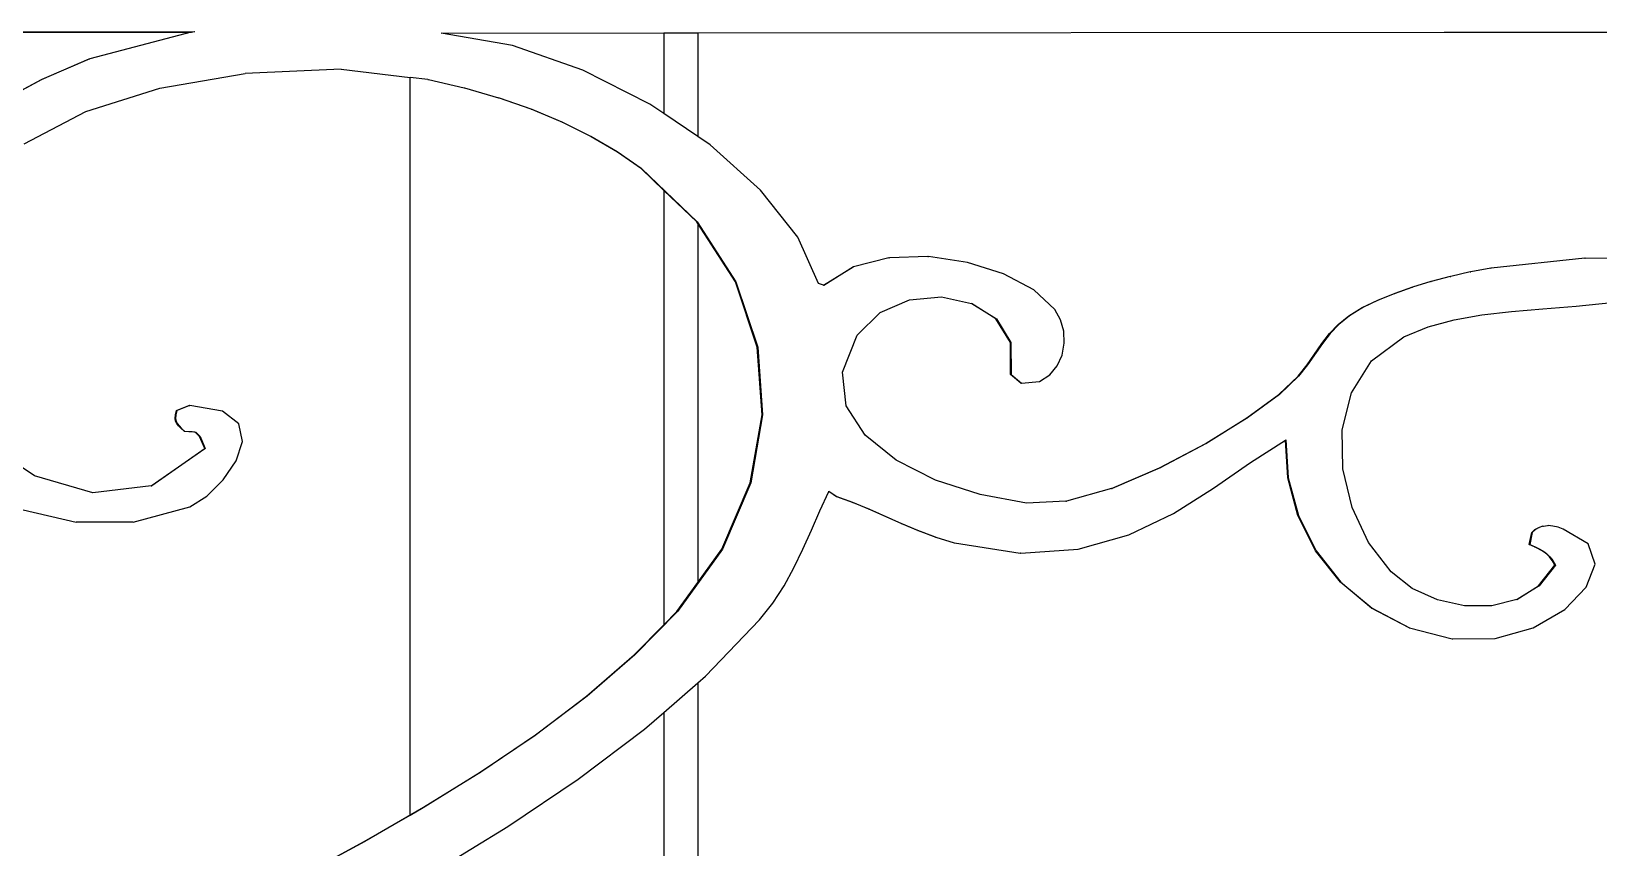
# Model space of a CAD drawing. Header units: inches. Extents: x 3672 to 10975, y -27382 to -746.
# Drawn here: x 4111.33 to 4126.47, y -26759.15 to -26751.26 of the extents above; entities that cross this region are included whole.
import ezdxf

# ---------------------------------------------------------------- set-up
doc = ezdxf.new("R2010")
doc.units = ezdxf.units.IN
doc.header["$LTSCALE"] = 17
doc.header["$MEASUREMENT"] = 0
doc.layers.add('25 BOT BAR', color=12, linetype='Continuous', lineweight=25)

# ---------------------------------------------------------------- blocks, each defined once
blk = doc.blocks.new('A$C99292ed1')
for p, q in [((39.216, 29.076), (40.898, 29.081)), ((39.216, 29.07), (40.866, 29.07)), ((40.866, 29.07), (39.886, 28.749)), ((40.866, 29.07), (40.87, 29.07)), ((40.87, 29.07), (40.898, 29.081)), ((40.898, 29.081), (40.902, 29.081)), ((45.762, 29.063), (52.972, 29.07)), ((52.972, 29.07), (62.818, 29.081)), ((52.972, 29.07), (62.816, 29.07)), ((43.283, 29.06), (45.432, 29.062)), ((43.969, 28.908), (43.283, 29.06)), ((45.432, 29.062), (45.762, 29.063)), ((45.432, 29.062), (45.432, 28.088)), ((45.762, 29.063), (45.762, 27.809)), ((44.651, 28.612), (43.969, 28.908)), ((39.42, 28.498), (39.881, 28.749)), ((39.886, 28.749), (39.425, 28.498)), ((39.881, 28.749), (39.886, 28.749)), ((42.316, 28.624), (41.388, 28.57)), ((42.316, 28.624), (42.983, 28.525)), ((38.977, 28.203), (39.42, 28.498)), ((39.425, 28.498), (38.982, 28.203)), ((39.42, 28.498), (39.425, 28.498)), ((40.564, 28.396), (41.388, 28.57)), ((42.983, 19.61), (42.983, 28.525)), ((43.154, 28.5), (42.983, 28.525)), ((43.154, 28.5), (43.159, 28.5)), ((43.159, 28.5), (43.503, 28.399)), ((45.298, 28.202), (44.651, 28.612)), ((39.85, 28.111), (40.564, 28.396)), ((43.503, 28.399), (43.508, 28.399)), ((43.508, 28.399), (43.836, 28.278)), ((43.836, 28.278), (43.841, 28.278)), ((44.152, 28.139), (43.836, 28.278)), ((43.841, 28.278), (44.157, 28.139)), ((45.432, 28.088), (45.298, 28.202)), ((39.253, 27.722), (39.85, 28.111)), ((44.152, 28.139), (44.157, 28.139)), ((44.45, 27.983), (44.152, 28.139)), ((44.157, 28.139), (44.454, 27.983)), ((45.762, 27.809), (45.432, 28.088)), ((44.726, 27.81), (44.45, 27.983)), ((44.45, 27.983), (44.454, 27.983)), ((44.454, 27.983), (44.731, 27.81)), ((44.726, 27.81), (44.731, 27.81)), ((44.981, 27.623), (44.726, 27.81)), ((44.731, 27.81), (44.986, 27.623)), ((45.881, 27.708), (45.762, 27.809)), ((46.367, 27.161), (45.881, 27.708)), ((44.981, 27.623), (44.986, 27.623)), ((45.212, 27.422), (44.981, 27.623)), ((44.986, 27.623), (45.217, 27.422)), ((45.212, 27.422), (45.217, 27.422)), ((45.432, 27.159), (45.212, 27.422)), ((45.217, 27.422), (45.755, 26.78)), ((45.432, 27.159), (45.432, 21.909)), ((45.75, 26.78), (45.432, 27.159)), ((46.726, 26.592), (46.367, 27.161)), ((45.75, 26.78), (45.755, 26.78)), ((45.762, 26.758), (45.75, 26.78)), ((45.755, 26.78), (46.129, 26.052)), ((45.762, 26.758), (45.762, 22.421)), ((46.124, 26.052), (45.762, 26.758)), ((46.928, 26.032), (46.726, 26.592)), ((47.606, 26.345), (47.265, 26.235)), ((47.606, 26.345), (47.611, 26.345)), ((47.983, 26.358), (47.611, 26.345)), ((47.983, 26.358), (47.988, 26.358)), ((48.366, 26.288), (47.988, 26.358)), ((46.975, 26.013), (47.26, 26.235)), ((47.265, 26.235), (46.978, 26.011)), ((47.26, 26.235), (47.265, 26.235)), ((48.715, 26.149), (48.366, 26.288)), ((53.42, 26.219), (53.227, 26.173)), ((53.42, 26.219), (53.425, 26.219)), ((54.33, 26.338), (53.425, 26.219)), ((54.33, 26.338), (54.334, 26.338)), ((55.209, 26.322), (54.334, 26.338)), ((46.334, 25.266), (46.124, 26.052)), ((46.124, 26.052), (46.129, 26.052)), ((46.129, 26.052), (46.339, 25.266)), ((49.006, 25.955), (48.715, 26.149)), ((52.841, 26.058), (52.666, 25.989)), ((52.841, 26.058), (52.846, 26.058)), ((53.029, 26.119), (52.846, 26.058)), ((53.029, 26.119), (53.034, 26.119)), ((53.223, 26.173), (53.034, 26.119)), ((53.223, 26.173), (53.227, 26.173)), ((46.975, 26.013), (46.928, 26.032)), ((46.978, 26.011), (46.975, 26.013)), ((49.209, 25.721), (49.006, 25.955)), ((52.329, 25.831), (52.49, 25.914)), ((52.495, 25.914), (52.334, 25.831)), ((52.49, 25.914), (52.661, 25.989)), ((52.49, 25.914), (52.495, 25.914)), ((52.666, 25.989), (52.495, 25.914)), ((52.661, 25.989), (52.666, 25.989)), ((47.521, 25.684), (47.806, 25.836)), ((47.806, 25.836), (48.116, 25.871)), ((48.116, 25.871), (48.404, 25.793)), ((48.404, 25.793), (48.409, 25.793)), ((48.641, 25.607), (48.404, 25.793)), ((48.409, 25.793), (48.646, 25.607)), ((52.051, 25.644), (52.18, 25.742)), ((52.185, 25.742), (52.056, 25.644)), ((52.18, 25.742), (52.329, 25.831)), ((52.18, 25.742), (52.185, 25.742)), ((52.334, 25.831), (52.185, 25.742)), ((52.329, 25.831), (52.334, 25.831)), ((53.924, 25.728), (54.247, 25.761)), ((54.247, 25.761), (54.59, 25.804)), ((47.3, 25.41), (47.521, 25.684)), ((48.641, 25.607), (48.646, 25.607)), ((48.781, 25.319), (48.641, 25.607)), ((48.646, 25.607), (48.786, 25.319)), ((49.265, 25.596), (49.209, 25.721)), ((49.296, 25.456), (49.265, 25.596)), ((51.948, 25.539), (52.051, 25.644)), ((52.056, 25.644), (51.953, 25.539)), ((52.051, 25.644), (52.056, 25.644)), ((52.817, 25.51), (53.067, 25.596)), ((53.067, 25.596), (53.335, 25.654)), ((53.335, 25.654), (53.62, 25.695)), ((53.62, 25.695), (53.924, 25.728)), ((49.301, 25.311), (49.296, 25.456)), ((51.863, 25.428), (51.948, 25.539)), ((51.953, 25.539), (51.868, 25.428)), ((51.948, 25.539), (51.953, 25.539)), ((52.582, 25.389), (52.817, 25.51)), ((47.158, 24.961), (47.3, 25.41)), ((48.781, 25.319), (48.786, 25.319)), ((48.783, 24.933), (48.781, 25.319)), ((48.786, 25.319), (48.788, 24.933)), ((49.28, 25.168), (49.301, 25.311)), ((51.646, 25.051), (51.79, 25.309)), ((51.794, 25.309), (51.65, 25.051)), ((51.79, 25.309), (51.863, 25.428)), ((51.79, 25.309), (51.794, 25.309)), ((51.868, 25.428), (51.794, 25.309)), ((51.863, 25.428), (51.868, 25.428)), ((52.269, 25.097), (52.582, 25.389)), ((46.334, 25.266), (46.339, 25.266)), ((46.382, 24.448), (46.334, 25.266)), ((46.339, 25.266), (46.387, 24.448)), ((49.233, 25.038), (49.28, 25.168)), ((49.16, 24.929), (49.233, 25.038)), ((51.56, 24.912), (51.646, 25.051)), ((51.65, 25.051), (51.565, 24.912)), ((51.646, 25.051), (51.65, 25.051)), ((52.074, 24.711), (52.269, 25.097)), ((47.194, 24.556), (47.158, 24.961)), ((48.783, 24.933), (48.788, 24.933)), ((48.882, 24.829), (48.783, 24.933)), ((48.788, 24.933), (48.887, 24.829)), ((48.887, 24.829), (49.061, 24.85)), ((49.061, 24.85), (49.16, 24.929)), ((51.374, 24.694), (51.56, 24.912)), ((51.565, 24.912), (51.379, 24.694)), ((51.56, 24.912), (51.565, 24.912)), ((48.882, 24.829), (48.887, 24.829)), ((51.065, 24.411), (51.374, 24.694)), ((51.379, 24.694), (51.07, 24.411)), ((51.374, 24.694), (51.379, 24.694)), ((51.986, 24.266), (52.074, 24.711)), ((40.724, 24.497), (40.848, 24.56)), ((40.851, 24.559), (40.729, 24.497)), ((40.848, 24.56), (40.851, 24.559)), ((40.851, 24.559), (40.853, 24.56)), ((41.168, 24.491), (40.853, 24.56)), ((47.378, 24.2), (47.194, 24.556)), ((40.712, 24.404), (40.714, 24.445)), ((40.716, 24.37), (40.712, 24.404)), ((40.712, 24.404), (40.716, 24.404)), ((40.714, 24.445), (40.724, 24.497)), ((40.714, 24.445), (40.719, 24.445)), ((40.719, 24.445), (40.716, 24.404)), ((40.716, 24.404), (40.721, 24.37)), ((40.729, 24.497), (40.719, 24.445)), ((40.724, 24.497), (40.729, 24.497)), ((41.328, 24.337), (41.168, 24.491)), ((46.268, 23.624), (46.382, 24.448)), ((46.387, 24.448), (46.273, 23.624)), ((46.382, 24.448), (46.387, 24.448)), ((50.668, 24.101), (51.065, 24.411)), ((51.07, 24.411), (50.673, 24.101)), ((51.065, 24.411), (51.07, 24.411)), ((40.727, 24.34), (40.716, 24.37)), ((40.716, 24.37), (40.721, 24.37)), ((40.721, 24.37), (40.732, 24.34)), ((40.727, 24.34), (40.732, 24.34)), ((40.745, 24.312), (40.727, 24.34)), ((40.732, 24.34), (40.75, 24.312)), ((40.745, 24.312), (40.75, 24.312)), ((40.769, 24.283), (40.745, 24.312)), ((40.75, 24.312), (40.774, 24.283)), ((40.769, 24.283), (40.774, 24.283)), ((40.798, 24.249), (40.769, 24.283)), ((40.774, 24.283), (40.803, 24.249)), ((40.798, 24.249), (40.803, 24.249)), ((40.803, 24.249), (40.843, 24.245)), ((40.843, 24.245), (40.848, 24.245)), ((40.848, 24.245), (40.873, 24.243)), ((40.873, 24.243), (40.877, 24.243)), ((40.877, 24.243), (40.892, 24.24)), ((40.892, 24.24), (40.897, 24.24)), ((40.897, 24.24), (40.905, 24.235)), ((40.916, 24.226), (40.905, 24.235)), ((40.905, 24.235), (40.91, 24.235)), ((40.91, 24.235), (40.921, 24.226)), ((40.929, 24.21), (40.916, 24.226)), ((40.916, 24.226), (40.921, 24.226)), ((40.921, 24.226), (40.934, 24.21)), ((41.363, 24.126), (41.328, 24.337)), ((51.992, 23.794), (51.986, 24.266)), ((40.929, 24.21), (40.934, 24.21)), ((40.947, 24.186), (40.929, 24.21)), ((40.934, 24.21), (40.952, 24.186)), ((40.947, 24.186), (40.952, 24.186)), ((40.997, 24.041), (40.947, 24.186)), ((40.952, 24.186), (41.002, 24.041)), ((41.302, 23.89), (41.363, 24.126)), ((47.676, 23.899), (47.378, 24.2)), ((50.221, 23.804), (50.668, 24.101)), ((50.673, 24.101), (50.226, 23.804)), ((50.668, 24.101), (50.673, 24.101)), ((51.101, 23.871), (51.437, 24.141)), ((51.437, 24.141), (51.441, 24.145)), ((51.459, 23.683), (51.437, 24.141)), ((51.441, 24.145), (51.464, 23.683)), ((40.481, 23.588), (40.997, 24.041)), ((41.002, 24.041), (40.486, 23.588)), ((40.997, 24.041), (41.002, 24.041)), ((39.353, 23.709), (39.216, 23.825)), ((41.177, 23.66), (41.302, 23.89)), ((48.057, 23.658), (47.676, 23.899)), ((49.758, 23.558), (50.221, 23.804)), ((50.226, 23.804), (49.763, 23.558)), ((50.221, 23.804), (50.226, 23.804)), ((50.743, 23.561), (51.101, 23.871)), ((52.081, 23.328), (51.992, 23.794)), ((39.918, 23.502), (39.353, 23.709)), ((41.017, 23.465), (41.177, 23.66)), ((45.994, 22.823), (46.268, 23.624)), ((46.273, 23.624), (45.999, 22.823)), ((46.268, 23.624), (46.273, 23.624)), ((48.488, 23.483), (48.057, 23.658)), ((51.459, 23.683), (51.464, 23.683)), ((51.558, 23.23), (51.459, 23.683)), ((51.464, 23.683), (51.563, 23.23)), ((40.481, 23.588), (39.918, 23.502)), ((40.481, 23.588), (40.486, 23.588)), ((46.94, 23.285), (47.026, 23.52)), ((47.026, 23.52), (47.027, 23.523)), ((47.097, 23.461), (47.026, 23.52)), ((47.027, 23.523), (47.102, 23.461)), ((48.937, 23.378), (48.488, 23.483)), ((49.758, 23.558), (49.321, 23.403)), ((49.758, 23.558), (49.763, 23.558)), ((50.355, 23.255), (50.743, 23.561)), ((40.306, 23.149), (40.853, 23.336)), ((40.853, 23.336), (41.017, 23.465)), ((47.097, 23.461), (47.102, 23.461)), ((47.257, 23.388), (47.097, 23.461)), ((47.102, 23.461), (47.262, 23.388)), ((47.257, 23.388), (47.262, 23.388)), ((47.413, 23.306), (47.257, 23.388)), ((47.262, 23.388), (47.418, 23.306)), ((49.317, 23.403), (48.937, 23.378)), ((49.317, 23.403), (49.321, 23.403)), ((52.24, 22.902), (52.081, 23.328)), ((39.242, 23.3), (39.756, 23.15)), ((46.858, 23.051), (46.94, 23.285)), ((47.413, 23.306), (47.418, 23.306)), ((47.724, 23.132), (47.413, 23.306)), ((47.418, 23.306), (47.729, 23.132)), ((49.923, 22.995), (50.355, 23.255)), ((51.558, 23.23), (51.563, 23.23)), ((51.729, 22.804), (51.558, 23.23)), ((51.563, 23.23), (51.734, 22.804)), ((40.306, 23.149), (39.756, 23.15)), ((46.776, 22.822), (46.858, 23.051)), ((47.724, 23.132), (47.729, 23.132)), ((47.886, 23.047), (47.724, 23.132)), ((47.729, 23.132), (47.891, 23.047)), ((47.886, 23.047), (47.891, 23.047)), ((48.056, 22.969), (47.886, 23.047)), ((47.891, 23.047), (48.061, 22.969)), ((53.792, 22.88), (53.817, 23.025)), ((53.822, 23.025), (53.797, 22.88)), ((53.817, 23.025), (53.847, 23.061)), ((53.817, 23.025), (53.822, 23.025)), ((53.852, 23.061), (53.822, 23.025)), ((53.847, 23.061), (53.884, 23.086)), ((53.847, 23.061), (53.852, 23.061)), ((53.888, 23.086), (53.852, 23.061)), ((53.884, 23.086), (53.888, 23.086)), ((53.925, 23.101), (53.888, 23.086)), ((53.925, 23.101), (53.93, 23.101)), ((53.93, 23.101), (53.97, 23.107)), ((53.97, 23.107), (53.973, 23.106)), ((53.975, 23.107), (53.973, 23.106)), ((54.022, 23.102), (53.975, 23.107)), ((54.071, 23.089), (54.022, 23.102)), ((54.119, 23.066), (54.071, 23.089)), ((54.363, 22.889), (54.119, 23.066)), ((48.056, 22.969), (48.061, 22.969)), ((48.061, 22.969), (48.238, 22.901)), ((48.238, 22.901), (48.242, 22.901)), ((48.242, 22.901), (48.875, 22.776)), ((49.436, 22.822), (49.923, 22.995)), ((52.458, 22.548), (52.24, 22.902)), ((53.792, 22.88), (53.797, 22.88)), ((53.845, 22.851), (53.792, 22.88)), ((53.797, 22.88), (53.85, 22.851)), ((54.358, 22.887), (54.358, 22.886)), ((54.428, 22.641), (54.363, 22.889)), ((45.999, 22.823), (45.564, 22.071)), ((45.762, 22.421), (45.994, 22.823)), ((45.994, 22.823), (45.999, 22.823)), ((46.689, 22.598), (46.776, 22.822)), ((48.878, 22.777), (48.875, 22.776)), ((48.878, 22.777), (48.88, 22.776)), ((48.88, 22.776), (49.436, 22.822)), ((51.729, 22.804), (51.734, 22.804)), ((51.968, 22.424), (51.729, 22.804)), ((51.734, 22.804), (51.973, 22.424)), ((53.845, 22.851), (53.85, 22.851)), ((53.89, 22.823), (53.845, 22.851)), ((53.85, 22.851), (53.894, 22.823)), ((53.89, 22.823), (53.894, 22.823)), ((53.927, 22.796), (53.89, 22.823)), ((53.894, 22.823), (53.932, 22.796)), ((53.927, 22.796), (53.932, 22.796)), ((53.959, 22.765), (53.927, 22.796)), ((53.932, 22.796), (53.964, 22.765)), ((53.959, 22.765), (53.964, 22.765)), ((53.988, 22.729), (53.959, 22.765)), ((53.964, 22.765), (53.992, 22.729)), ((53.988, 22.729), (53.992, 22.729)), ((54.014, 22.685), (53.988, 22.729)), ((53.992, 22.729), (54.019, 22.685)), ((46.594, 22.38), (46.689, 22.598)), ((53.883, 22.378), (54.04, 22.631)), ((54.045, 22.631), (53.888, 22.378)), ((54.014, 22.685), (54.019, 22.685)), ((54.04, 22.631), (54.014, 22.685)), ((54.019, 22.685), (54.045, 22.631)), ((54.04, 22.631), (54.045, 22.631)), ((54.343, 22.363), (54.428, 22.641)), ((45.559, 22.071), (45.762, 22.421)), ((51.968, 22.424), (51.973, 22.424)), ((52.27, 22.108), (51.968, 22.424)), ((51.973, 22.424), (52.275, 22.108)), ((52.663, 22.349), (52.458, 22.548)), ((46.485, 22.17), (46.594, 22.38)), ((52.906, 22.211), (52.663, 22.349)), ((53.672, 22.216), (53.883, 22.378)), ((53.888, 22.378), (53.677, 22.216)), ((53.883, 22.378), (53.888, 22.378)), ((54.135, 22.094), (54.343, 22.363)), ((46.358, 21.967), (46.485, 22.17)), ((52.27, 22.108), (52.275, 22.108)), ((52.632, 21.873), (52.27, 22.108)), ((52.275, 22.108), (52.637, 21.873)), ((53.168, 22.138), (52.906, 22.211)), ((53.431, 22.138), (53.168, 22.138)), ((53.672, 22.216), (53.431, 22.138)), ((53.672, 22.216), (53.677, 22.216)), ((45.564, 22.071), (45.151, 21.544)), ((45.432, 21.909), (45.559, 22.071)), ((45.559, 22.071), (45.564, 22.071)), ((45.835, 21.288), (46.358, 21.967)), ((53.832, 21.874), (54.135, 22.094)), ((45.146, 21.544), (45.432, 21.909)), ((52.632, 21.873), (52.637, 21.873)), ((52.637, 21.873), (53.048, 21.739)), ((53.462, 21.743), (53.832, 21.874)), ((53.048, 21.739), (53.053, 21.739)), ((53.053, 21.739), (53.462, 21.743)), ((44.686, 21.046), (45.146, 21.544)), ((45.151, 21.544), (44.691, 21.046)), ((45.146, 21.544), (45.151, 21.544)), ((45.432, 20.85), (45.762, 21.209)), ((45.762, 21.209), (45.835, 21.288)), ((45.762, 21.209), (45.762, 18.509)), ((44.188, 20.574), (44.686, 21.046)), ((44.691, 21.046), (44.193, 20.574)), ((44.686, 21.046), (44.691, 21.046)), ((45.247, 20.648), (45.432, 20.85)), ((45.432, 20.85), (45.432, 18.352)), ((44.606, 20.044), (45.247, 20.648)), ((43.659, 20.126), (44.188, 20.574)), ((44.193, 20.574), (43.664, 20.126)), ((44.188, 20.574), (44.193, 20.574)), ((43.107, 19.699), (43.659, 20.126)), ((43.664, 20.126), (43.112, 19.699)), ((43.659, 20.126), (43.664, 20.126)), ((43.924, 19.47), (44.606, 20.044)), ((43.112, 19.699), (42.544, 19.291)), ((42.983, 19.61), (43.107, 19.699)), ((43.107, 19.699), (43.112, 19.699)), ((42.539, 19.291), (42.983, 19.61)), ((43.212, 18.925), (43.924, 19.47)), ((41.964, 18.898), (42.539, 19.291)), ((42.544, 19.291), (41.969, 18.898)), ((42.539, 19.291), (42.544, 19.291))]:
    blk.add_line(p, q)

msp = doc.modelspace()

# ---------------------------------------------------------------- block references
at = {"layer": '25 BOT BAR', "yscale": 0.8}
msp.add_blockref('A$C99292ed1', (4072.01, -26774.524), dxfattribs=at)

doc.saveas('drawing.dxf')
